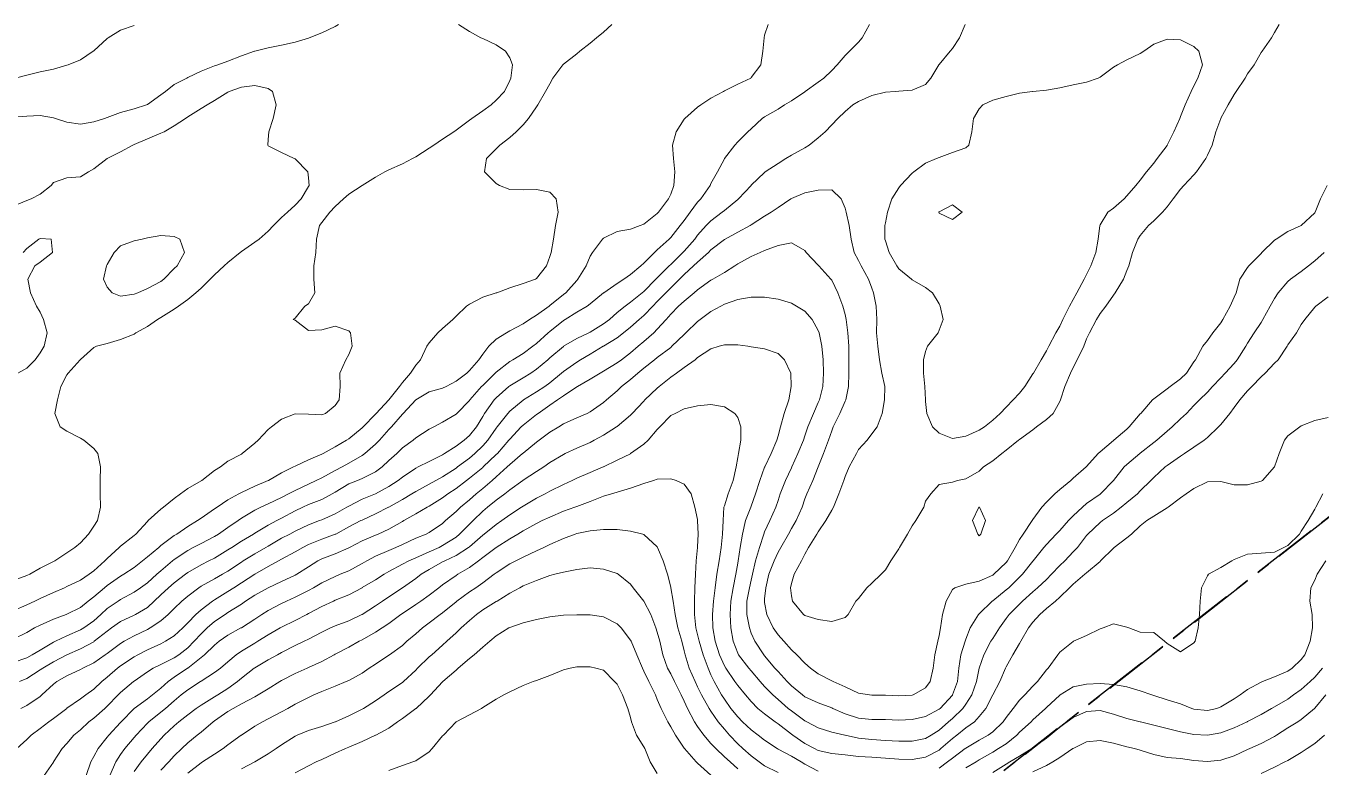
# Model space of a CAD drawing. Header units: centimetres. Extents: x 0 to 642158, y -847 to 649707.
# Drawn here: x 617184.22 to 617232.49, y 620458.56 to 620486.2 of the extents above; entities that cross this region are included whole.
import ezdxf

# ---------------------------------------------------------------- set-up
doc = ezdxf.new("R2010")
doc.units = ezdxf.units.CM
doc.header["$MEASUREMENT"] = 0
doc.linetypes.add('CENTERX2', pattern=[4, 2.5, -0.5, 0.5, -0.5])
doc.layers.add('SPW_parcellaire cadastral', color=7, linetype='CENTERX2', lineweight=25, true_color=0xff0542)
doc.layers.add('WAL_topographie 0.5', color=253, linetype='Continuous', lineweight=20)

msp = doc.modelspace()

# ---------------------------------------------------------------- linework, layer by layer
at = {"layer": 'SPW_parcellaire cadastral'}
for points in [[(617274.764, 620500.676), (617269.952, 620496.899), (617211.998, 620451.663), (617205.087, 620446.27), (617195.532, 620438.811), (617164.102, 620414.279), (617134.906, 620391.492), (617133.598, 620390.47), (617094.809, 620440.723), (617090.922, 620445.759), (617243.342, 620567.204), (617274.764, 620500.676)], [(617286.739, 620465.896), (617233.03, 620423.492), (617211.998, 620451.663), (617269.952, 620496.899), (617286.739, 620465.896)]]:
    msp.add_lwpolyline(points, dxfattribs=at)
at = {"layer": 'WAL_topographie 0.5'}
for points in [[(617211.884, 620486.25), (617211.75, 620485.855), (617211.727, 620485.75), (617211.686, 620485.25), (617211.614, 620484.75), (617211.25, 620484.27), (617211.231, 620484.25), (617210.75, 620484.028), (617210.25, 620483.771), (617210.219, 620483.75), (617209.75, 620483.497), (617209.368, 620483.25), (617209.25, 620483.167), (617208.771, 620482.75), (617208.75, 620482.719), (617208.449, 620482.25), (617208.316, 620481.75), (617208.352, 620481.25), (617208.404, 620480.75), (617208.367, 620480.25), (617208.25, 620479.92), (617208.173, 620479.75), (617207.792, 620479.25), (617207.75, 620479.205), (617207.25, 620478.8), (617207.112, 620478.75), (617206.75, 620478.615), (617206.25, 620478.535), (617205.75, 620478.288), (617205.713, 620478.25), (617205.331, 620477.75), (617205.25, 620477.611), (617205.103, 620477.25), (617204.792, 620476.75), (617204.75, 620476.709), (617204.339, 620476.25), (617204.25, 620476.178), (617203.75, 620475.772), (617203.717, 620475.75), (617203.25, 620475.412), (617202.987, 620475.25), (617202.75, 620475.084), (617202.25, 620474.822), (617202.127, 620474.75), (617201.75, 620474.519), (617201.473, 620474.25), (617201.25, 620473.954), (617201.102, 620473.75), (617200.75, 620473.342), (617200.654, 620473.25), (617200.25, 620472.95), (617199.886, 620472.75), (617199.75, 620472.692), (617199.25, 620472.552), (617198.75, 620472.25), (617198.75, 620472.25), (617198.284, 620471.75), (617198.25, 620471.716), (617197.84, 620471.25), (617197.75, 620471.148), (617197.392, 620470.75), (617197.25, 620470.596), (617196.854, 620470.25), (617196.75, 620470.175), (617196.25, 620469.893), (617196.001, 620469.75), (617195.75, 620469.617), (617195.25, 620469.349), (617195.043, 620469.25), (617194.75, 620469.115), (617194.25, 620468.877), (617194.012, 620468.75), (617193.75, 620468.615), (617193.25, 620468.377), (617192.981, 620468.25), (617192.75, 620468.134), (617192.25, 620467.836), (617192.128, 620467.75), (617191.75, 620467.49), (617191.398, 620467.25), (617191.25, 620467.16), (617190.75, 620466.902), (617190.458, 620466.75), (617190.25, 620466.642), (617189.75, 620466.302), (617189.686, 620466.25), (617189.25, 620465.883), (617189.101, 620465.75), (617188.75, 620465.434), (617188.493, 620465.25), (617188.25, 620465.08), (617187.75, 620464.813), (617187.66, 620464.75), (617187.25, 620464.468), (617187.014, 620464.25), (617186.75, 620464.017), (617186.378, 620463.75), (617186.25, 620463.672), (617185.75, 620463.458), (617185.325, 620463.25), (617185.25, 620463.213), (617184.75, 620462.922), (617184.459, 620462.75), (617184.25, 620462.64), (617183.75, 620462.458)], [(617206.052, 620486.25), (617205.75, 620485.961), (617205.486, 620485.75), (617205.25, 620485.558), (617204.866, 620485.25), (617204.75, 620485.161), (617204.25, 620484.775), (617204.228, 620484.75), (617203.863, 620484.25), (617203.75, 620484.043), (617203.59, 620483.75), (617203.293, 620483.25), (617203.25, 620483.184), (617202.953, 620482.75), (617202.75, 620482.506), (617202.489, 620482.25), (617202.25, 620482.031), (617201.881, 620481.75), (617201.75, 620481.612), (617201.38, 620481.25), (617201.306, 620480.75), (617201.75, 620480.319), (617201.875, 620480.25), (617202.25, 620480.102), (617202.75, 620480.085), (617203.25, 620480.099), (617203.75, 620479.992), (617203.984, 620479.75), (617204.053, 620479.25), (617203.962, 620478.75), (617203.88, 620478.25), (617203.796, 620477.75), (617203.75, 620477.594), (617203.619, 620477.25), (617203.25, 620476.775), (617203.206, 620476.75), (617202.75, 620476.59), (617202.25, 620476.433), (617201.776, 620476.25), (617201.75, 620476.24), (617201.25, 620476.081), (617200.75, 620475.825), (617200.641, 620475.75), (617200.25, 620475.368), (617200.129, 620475.25), (617199.75, 620474.919), (617199.576, 620474.75), (617199.25, 620474.384), (617199.168, 620474.25), (617198.923, 620473.75), (617198.75, 620473.546), (617198.556, 620473.25), (617198.25, 620472.895), (617198.141, 620472.75), (617197.75, 620472.254), (617197.747, 620472.25), (617197.279, 620471.75), (617197.25, 620471.718), (617196.791, 620471.25), (617196.75, 620471.21), (617196.25, 620470.804), (617196.166, 620470.75), (617195.75, 620470.501), (617195.302, 620470.25), (617195.25, 620470.224), (617194.75, 620470.013), (617194.25, 620469.785), (617194.188, 620469.75), (617193.75, 620469.527), (617193.26, 620469.25), (617193.25, 620469.245), (617192.75, 620469.037), (617192.25, 620468.798), (617192.162, 620468.75), (617191.75, 620468.52), (617191.343, 620468.25), (617191.25, 620468.186), (617190.75, 620467.847), (617190.621, 620467.75), (617190.25, 620467.525), (617189.842, 620467.25), (617189.75, 620467.195), (617189.25, 620466.821), (617189.169, 620466.75), (617188.75, 620466.395), (617188.565, 620466.25), (617188.25, 620466.008), (617187.869, 620465.75), (617187.75, 620465.681), (617187.25, 620465.333), (617187.149, 620465.25), (617186.75, 620464.908), (617186.542, 620464.75), (617186.25, 620464.514), (617185.75, 620464.26), (617185.724, 620464.25), (617185.25, 620464.081), (617184.75, 620463.857), (617184.542, 620463.75), (617184.25, 620463.582), (617183.75, 620463.333)], [(617183.75, 620482.794), (617184.25, 620482.832), (617184.75, 620482.853), (617185.25, 620482.772), (617185.328, 620482.75), (617185.75, 620482.607), (617186.25, 620482.539), (617186.75, 620482.625), (617187.148, 620482.75), (617187.25, 620482.787), (617187.75, 620482.969), (617188.25, 620483.1), (617188.719, 620483.25), (617188.75, 620483.264), (617189.25, 620483.622), (617189.42, 620483.75), (617189.75, 620484.012), (617190.212, 620484.25), (617190.25, 620484.269), (617190.75, 620484.514), (617191.25, 620484.707), (617191.37, 620484.75), (617191.75, 620484.886), (617192.25, 620485.081), (617192.746, 620485.25), (617192.75, 620485.252), (617193.25, 620485.378), (617193.75, 620485.476), (617194.25, 620485.588), (617194.75, 620485.737), (617194.783, 620485.75), (617195.25, 620485.938), (617195.75, 620486.178), (617195.87, 620486.25)], [(617200.346, 620486.25), (617200.75, 620485.994), (617201.173, 620485.75), (617201.25, 620485.724), (617201.75, 620485.496), (617202.098, 620485.25), (617202.25, 620485.005), (617202.349, 620484.75), (617202.295, 620484.25), (617202.25, 620484.161), (617202.052, 620483.75), (617201.75, 620483.429), (617201.561, 620483.25), (617201.25, 620483.03), (617200.84, 620482.75), (617200.75, 620482.683), (617200.25, 620482.308), (617200.174, 620482.25), (617199.75, 620481.97), (617199.422, 620481.75), (617199.25, 620481.634), (617198.75, 620481.32), (617198.624, 620481.25), (617198.25, 620481.056), (617197.75, 620480.826), (617197.592, 620480.75), (617197.25, 620480.555), (617196.753, 620480.25), (617196.75, 620480.248), (617196.25, 620479.92), (617196.06, 620479.75), (617195.75, 620479.461), (617195.545, 620479.25), (617195.25, 620478.866), (617195.16, 620478.75), (617195.045, 620478.25), (617195.022, 620477.75), (617194.947, 620477.25), (617194.957, 620476.75), (617194.993, 620476.25), (617194.75, 620475.838), (617194.61, 620475.75), (617194.25, 620475.3), (617194.187, 620475.25), (617194.25, 620475.22), (617194.75, 620474.841), (617195.25, 620474.866), (617195.75, 620475.004), (617196.25, 620474.827), (617196.312, 620474.75), (617196.374, 620474.25), (617196.25, 620473.941), (617196.148, 620473.75), (617195.915, 620473.25), (617195.933, 620472.75), (617195.897, 620472.25), (617195.75, 620472.04), (617195.381, 620471.75), (617195.25, 620471.697), (617194.75, 620471.718), (617194.25, 620471.738), (617193.75, 620471.538), (617193.375, 620471.25), (617193.25, 620471.146), (617192.877, 620470.75), (617192.75, 620470.635), (617192.282, 620470.25), (617192.25, 620470.233), (617191.75, 620469.971), (617191.467, 620469.75), (617191.25, 620469.623), (617190.775, 620469.25), (617190.75, 620469.234), (617190.25, 620468.942), (617189.986, 620468.75), (617189.75, 620468.57), (617189.348, 620468.25), (617189.25, 620468.172), (617188.783, 620467.75), (617188.75, 620467.72), (617188.322, 620467.25), (617188.25, 620467.192), (617187.75, 620466.8), (617187.696, 620466.75), (617187.25, 620466.342), (617187.162, 620466.25), (617186.75, 620465.881), (617186.578, 620465.75), (617186.25, 620465.529), (617185.75, 620465.289), (617185.659, 620465.25), (617185.25, 620465.075), (617184.75, 620464.841), (617184.556, 620464.75), (617184.25, 620464.609), (617183.75, 620464.382)], [(617183.822, 620484.25), (617184.25, 620484.366), (617184.75, 620484.484), (617185.25, 620484.589), (617185.75, 620484.732), (617185.8, 620484.75), (617186.25, 620484.937), (617186.726, 620485.25), (617186.75, 620485.269), (617187.25, 620485.725), (617187.281, 620485.75), (617187.75, 620486.04), (617188.25, 620486.21)], [(617230.926, 620486.25), (617230.75, 620485.956), (617230.635, 620485.75), (617230.291, 620485.25), (617230.25, 620485.201), (617229.989, 620484.75), (617229.75, 620484.414), (617229.659, 620484.25), (617229.318, 620483.75), (617229.25, 620483.645), (617229.024, 620483.25), (617228.75, 620482.757), (617228.746, 620482.75), (617228.569, 620482.25), (617228.425, 620481.75), (617228.25, 620481.378), (617228.188, 620481.25), (617227.84, 620480.75), (617227.75, 620480.646), (617227.378, 620480.25), (617227.25, 620480.111), (617226.977, 620479.75), (617226.75, 620479.454), (617226.575, 620479.25), (617226.25, 620478.933), (617226.059, 620478.75), (617225.75, 620478.386), (617225.656, 620478.25), (617225.464, 620477.75), (617225.322, 620477.25), (617225.25, 620477.073), (617225.125, 620476.75), (617224.814, 620476.25), (617224.75, 620476.161), (617224.465, 620475.75), (617224.25, 620475.47), (617224.114, 620475.25), (617223.852, 620474.75), (617223.75, 620474.526), (617223.643, 620474.25), (617223.403, 620473.75), (617223.25, 620473.462), (617223.147, 620473.25), (617222.937, 620472.75), (617222.775, 620472.25), (617222.75, 620472.188), (617222.502, 620471.75), (617222.25, 620471.516), (617221.877, 620471.25), (617221.75, 620471.141), (617221.25, 620470.78), (617221.213, 620470.75), (617220.75, 620470.376), (617220.588, 620470.25), (617220.25, 620469.977), (617219.909, 620469.75), (617219.75, 620469.598), (617219.25, 620469.312), (617218.938, 620469.25), (617218.75, 620469.184), (617218.25, 620469.101), (617217.944, 620468.75), (617217.75, 620468.472), (617217.679, 620468.25), (617217.384, 620467.75), (617217.25, 620467.552), (617217.07, 620467.25), (617216.779, 620466.75), (617216.75, 620466.696), (617216.458, 620466.25), (617216.25, 620465.917), (617216.087, 620465.75), (617215.75, 620465.413), (617215.558, 620465.25), (617215.25, 620464.845), (617215.153, 620464.75), (617214.859, 620464.25), (617214.75, 620464.144), (617214.25, 620463.984), (617213.75, 620464.061), (617213.25, 620464.212), (617213.203, 620464.25), (617212.793, 620464.75), (617212.75, 620464.947), (617212.716, 620465.25), (617212.75, 620465.408), (617212.857, 620465.75), (617213.119, 620466.25), (617213.25, 620466.5), (617213.389, 620466.75), (617213.698, 620467.25), (617213.75, 620467.332), (617214.034, 620467.75), (617214.25, 620468.139), (617214.315, 620468.25), (617214.521, 620468.75), (617214.696, 620469.25), (617214.75, 620469.4), (617214.9, 620469.75), (617215.17, 620470.25), (617215.25, 620470.399), (617215.574, 620470.75), (617215.75, 620470.987), (617215.949, 620471.25), (617216.134, 620471.75), (617216.221, 620472.25), (617216.228, 620472.75), (617216.124, 620473.25), (617216.037, 620473.75), (617215.971, 620474.25), (617215.917, 620474.75), (617215.926, 620475.25), (617215.911, 620475.75), (617215.806, 620476.25), (617215.75, 620476.412), (617215.621, 620476.75), (617215.349, 620477.25), (617215.25, 620477.455), (617215.091, 620477.75), (617214.975, 620478.25), (617214.905, 620478.75), (617214.783, 620479.25), (617214.75, 620479.397), (617214.598, 620479.75), (617214.25, 620480.086), (617213.75, 620480.069), (617213.25, 620479.974), (617212.75, 620479.764), (617212.73, 620479.75), (617212.25, 620479.429), (617211.993, 620479.25), (617211.75, 620479.102), (617211.25, 620478.777), (617211.207, 620478.75), (617210.75, 620478.5), (617210.283, 620478.25), (617210.25, 620478.231), (617209.75, 620477.848), (617209.657, 620477.75), (617209.25, 620477.392), (617209.104, 620477.25), (617208.75, 620476.922), (617208.58, 620476.75), (617208.25, 620476.436), (617208.064, 620476.25), (617207.75, 620475.923), (617207.582, 620475.75), (617207.25, 620475.396), (617207.08, 620475.25), (617206.75, 620474.959), (617206.49, 620474.75), (617206.25, 620474.568), (617205.75, 620474.261), (617205.731, 620474.25), (617205.25, 620473.956), (617204.893, 620473.75), (617204.75, 620473.663), (617204.25, 620473.308), (617204.184, 620473.25), (617203.75, 620472.891), (617203.557, 620472.75), (617203.25, 620472.547), (617202.769, 620472.25), (617202.75, 620472.237), (617202.25, 620471.829), (617202.176, 620471.75), (617201.788, 620471.25), (617201.75, 620471.198), (617201.441, 620470.75), (617201.25, 620470.536), (617200.949, 620470.25), (617200.75, 620470.082), (617200.307, 620469.75), (617200.25, 620469.708), (617199.75, 620469.383), (617199.5, 620469.25), (617199.25, 620469.11), (617198.75, 620468.838), (617198.608, 620468.75), (617198.25, 620468.543), (617197.75, 620468.257), (617197.735, 620468.25), (617197.25, 620468.004), (617196.75, 620467.772), (617196.707, 620467.75), (617196.25, 620467.516), (617195.766, 620467.25), (617195.75, 620467.242), (617195.25, 620467.053), (617194.75, 620466.854), (617194.538, 620466.75), (617194.25, 620466.59), (617193.75, 620466.315), (617193.634, 620466.25), (617193.25, 620466.037), (617192.753, 620465.75), (617192.75, 620465.748), (617192.25, 620465.426), (617191.974, 620465.25), (617191.75, 620465.107), (617191.25, 620464.8), (617191.174, 620464.75), (617190.75, 620464.427), (617190.559, 620464.25), (617190.25, 620463.934), (617190.063, 620463.75), (617189.75, 620463.458), (617189.427, 620463.25), (617189.25, 620463.156), (617188.75, 620462.938), (617188.392, 620462.75), (617188.25, 620462.668), (617187.75, 620462.332), (617187.638, 620462.25), (617187.25, 620461.91), (617187.051, 620461.75), (617186.75, 620461.462), (617186.449, 620461.25), (617186.25, 620461.107), (617185.75, 620460.753), (617185.746, 620460.75), (617185.25, 620460.376), (617185.079, 620460.25), (617184.75, 620459.998), (617184.422, 620459.75), (617184.25, 620459.585), (617183.885, 620459.25)], [(617215.656, 620486.25), (617215.389, 620485.75), (617215.25, 620485.586), (617214.919, 620485.25), (617214.75, 620485.093), (617214.456, 620484.75), (617214.25, 620484.539), (617213.952, 620484.25), (617213.75, 620484.104), (617213.259, 620483.75), (617213.25, 620483.744), (617212.75, 620483.408), (617212.493, 620483.25), (617212.25, 620483.087), (617211.75, 620482.802), (617211.656, 620482.75), (617211.25, 620482.363), (617211.124, 620482.25), (617210.75, 620481.876), (617210.637, 620481.75), (617210.258, 620481.25), (617210.25, 620481.238), (617209.989, 620480.75), (617209.75, 620480.317), (617209.72, 620480.25), (617209.373, 620479.75), (617209.25, 620479.619), (617208.973, 620479.25), (617208.75, 620478.94), (617208.605, 620478.75), (617208.25, 620478.312), (617208.187, 620478.25), (617207.75, 620477.842), (617207.65, 620477.75), (617207.25, 620477.347), (617207.134, 620477.25), (617206.75, 620476.926), (617206.501, 620476.75), (617206.25, 620476.594), (617205.754, 620476.25), (617205.75, 620476.247), (617205.25, 620475.838), (617205.131, 620475.75), (617204.75, 620475.524), (617204.318, 620475.25), (617204.25, 620475.211), (617203.75, 620474.808), (617203.686, 620474.75), (617203.25, 620474.349), (617203.118, 620474.25), (617202.75, 620473.988), (617202.362, 620473.75), (617202.25, 620473.682), (617201.75, 620473.292), (617201.711, 620473.25), (617201.25, 620472.794), (617201.205, 620472.75), (617200.761, 620472.25), (617200.75, 620472.233), (617200.28, 620471.75), (617200.25, 620471.717), (617199.75, 620471.418), (617199.419, 620471.25), (617199.25, 620471.16), (617198.75, 620470.84), (617198.652, 620470.75), (617198.25, 620470.465), (617198.038, 620470.25), (617197.75, 620469.992), (617197.495, 620469.75), (617197.25, 620469.566), (617196.75, 620469.319), (617196.579, 620469.25), (617196.25, 620469.117), (617195.75, 620468.816), (617195.635, 620468.75), (617195.25, 620468.543), (617194.75, 620468.348), (617194.539, 620468.25), (617194.25, 620468.114), (617193.75, 620467.847), (617193.568, 620467.75), (617193.25, 620467.575), (617192.75, 620467.278), (617192.705, 620467.25), (617192.25, 620466.982), (617191.894, 620466.75), (617191.75, 620466.656), (617191.25, 620466.356), (617191.037, 620466.25), (617190.75, 620466.106), (617190.25, 620465.812), (617190.166, 620465.75), (617189.75, 620465.428), (617189.541, 620465.25), (617189.25, 620464.983), (617189.004, 620464.75), (617188.75, 620464.516), (617188.308, 620464.25), (617188.25, 620464.221), (617187.75, 620463.994), (617187.409, 620463.75), (617187.25, 620463.629), (617186.771, 620463.25), (617186.75, 620463.235), (617186.25, 620462.966), (617185.752, 620462.75), (617185.75, 620462.749), (617185.25, 620462.491), (617184.847, 620462.25), (617184.75, 620462.181), (617184.25, 620461.869), (617183.987, 620461.75)], [(617219.219, 620486.25), (617219.008, 620485.75), (617218.75, 620485.35), (617218.666, 620485.25), (617218.25, 620484.756), (617218.243, 620484.75), (617217.948, 620484.25), (617217.75, 620484.01), (617217.25, 620483.795), (617216.75, 620483.766), (617216.613, 620483.75), (617216.25, 620483.728), (617215.75, 620483.599), (617215.25, 620483.384), (617215.036, 620483.25), (617214.75, 620483.009), (617214.478, 620482.75), (617214.25, 620482.503), (617214.008, 620482.25), (617213.75, 620482.027), (617213.416, 620481.75), (617213.25, 620481.645), (617212.75, 620481.383), (617212.537, 620481.25), (617212.25, 620481.072), (617211.774, 620480.75), (617211.75, 620480.731), (617211.25, 620480.253), (617211.248, 620480.25), (617210.776, 620479.75), (617210.75, 620479.73), (617210.25, 620479.317), (617210.174, 620479.25), (617209.75, 620478.932), (617209.572, 620478.75), (617209.25, 620478.393), (617209.149, 620478.25), (617208.75, 620477.793), (617208.707, 620477.75), (617208.25, 620477.304), (617208.195, 620477.25), (617207.75, 620476.799), (617207.702, 620476.75), (617207.25, 620476.299), (617207.191, 620476.25), (617206.75, 620475.895), (617206.551, 620475.75), (617206.25, 620475.506), (617205.964, 620475.25), (617205.75, 620475.087), (617205.25, 620474.774), (617205.2, 620474.75), (617204.75, 620474.541), (617204.256, 620474.25), (617204.25, 620474.246), (617203.75, 620473.816), (617203.675, 620473.75), (617203.25, 620473.395), (617203.034, 620473.25), (617202.75, 620473.076), (617202.25, 620472.771), (617202.222, 620472.75), (617201.75, 620472.335), (617201.673, 620472.25), (617201.317, 620471.75), (617201.25, 620471.637), (617201.013, 620471.25), (617200.75, 620470.924), (617200.553, 620470.75), (617200.25, 620470.524), (617199.826, 620470.25), (617199.75, 620470.202), (617199.25, 620469.955), (617198.844, 620469.75), (617198.75, 620469.704), (617198.25, 620469.372), (617198.097, 620469.25), (617197.75, 620469.022), (617197.25, 620468.753), (617197.243, 620468.75), (617196.75, 620468.549), (617196.25, 620468.294), (617196.179, 620468.25), (617195.75, 620468.009), (617195.25, 620467.782), (617195.167, 620467.75), (617194.75, 620467.59), (617194.25, 620467.353), (617194.051, 620467.25), (617193.75, 620467.096), (617193.25, 620466.804), (617193.159, 620466.75), (617192.75, 620466.511), (617192.323, 620466.25), (617192.25, 620466.203), (617191.75, 620465.87), (617191.543, 620465.75), (617191.25, 620465.583), (617190.75, 620465.31), (617190.66, 620465.25), (617190.25, 620464.933), (617190.036, 620464.75), (617189.75, 620464.475), (617189.52, 620464.25), (617189.25, 620464.018), (617188.849, 620463.75), (617188.75, 620463.696), (617188.25, 620463.46), (617187.882, 620463.25), (617187.75, 620463.169), (617187.25, 620462.798), (617187.181, 620462.75), (617186.75, 620462.453), (617186.341, 620462.25), (617186.25, 620462.197), (617185.75, 620461.96), (617185.377, 620461.75), (617185.25, 620461.651), (617184.81, 620461.25), (617184.75, 620461.196), (617184.25, 620460.86), (617184.031, 620460.75)], [(617219.943, 620471.25), (617219.75, 620471.121), (617219.25, 620470.894), (617218.75, 620470.817), (617218.25, 620471.017), (617218.01, 620471.25), (617217.797, 620471.75), (617217.75, 620472.194), (617217.746, 620472.25), (617217.716, 620472.75), (617217.675, 620473.25), (617217.67, 620473.75), (617217.75, 620474.062), (617217.821, 620474.25), (617218.213, 620474.75), (617218.25, 620474.857), (617218.399, 620475.25), (617218.289, 620475.75), (617218.25, 620475.831), (617218.002, 620476.25), (617217.75, 620476.438), (617217.25, 620476.73), (617217.227, 620476.75), (617216.75, 620477.143), (617216.682, 620477.25), (617216.389, 620477.75), (617216.25, 620478.183), (617216.232, 620478.25), (617216.231, 620478.75), (617216.25, 620478.856), (617216.332, 620479.25), (617216.494, 620479.75), (617216.75, 620480.158), (617216.813, 620480.25), (617217.25, 620480.707), (617217.312, 620480.75), (617217.75, 620481.08), (617218.158, 620481.25), (617218.25, 620481.295), (617218.75, 620481.471), (617219.25, 620481.646), (617219.362, 620481.75), (617219.473, 620482.25), (617219.532, 620482.75), (617219.75, 620483.099), (617219.884, 620483.25), (617220.25, 620483.422), (617220.75, 620483.567), (617221.25, 620483.684), (617221.73, 620483.75), (617221.75, 620483.753), (617222.25, 620483.795), (617222.75, 620483.892), (617223.25, 620483.995), (617223.75, 620484.096), (617224.183, 620484.25), (617224.25, 620484.287), (617224.75, 620484.655), (617224.906, 620484.75), (617225.25, 620484.93), (617225.75, 620485.165), (617225.878, 620485.25), (617226.25, 620485.522), (617226.75, 620485.708), (617227.25, 620485.68), (617227.75, 620485.431), (617227.928, 620485.25), (617228.064, 620484.75), (617227.897, 620484.25), (617227.75, 620483.966), (617227.641, 620483.75), (617227.421, 620483.25), (617227.25, 620482.816), (617227.22, 620482.75), (617226.998, 620482.25), (617226.757, 620481.75), (617226.75, 620481.74), (617226.384, 620481.25), (617226.25, 620481.073), (617225.981, 620480.75), (617225.75, 620480.445), (617225.58, 620480.25), (617225.25, 620479.865), (617225.145, 620479.75), (617224.75, 620479.403), (617224.546, 620479.25), (617224.25, 620478.775), (617224.239, 620478.75), (617224.174, 620478.25), (617224.09, 620477.75), (617223.908, 620477.25), (617223.75, 620476.931), (617223.661, 620476.75), (617223.388, 620476.25), (617223.25, 620475.99), (617223.113, 620475.75), (617222.86, 620475.25), (617222.75, 620475.007), (617222.605, 620474.75), (617222.338, 620474.25), (617222.25, 620474.086), (617222.053, 620473.75), (617221.766, 620473.25), (617221.75, 620473.224), (617221.441, 620472.75), (617221.25, 620472.504), (617221.017, 620472.25), (617220.75, 620471.981), (617220.522, 620471.75), (617220.25, 620471.494), (617219.943, 620471.25)], [(617183.75, 620479.481), (617184.25, 620479.687), (617184.42, 620479.75), (617184.75, 620479.926), (617185.162, 620480.25), (617185.25, 620480.358), (617185.75, 620480.536), (617186.25, 620480.572), (617186.549, 620480.75), (617186.75, 620480.868), (617187.244, 620481.25), (617187.25, 620481.253), (617187.75, 620481.505), (617188.205, 620481.75), (617188.25, 620481.772), (617188.75, 620481.988), (617189.25, 620482.192), (617189.376, 620482.25), (617189.75, 620482.465), (617190.174, 620482.75), (617190.25, 620482.804), (617190.75, 620483.116), (617190.979, 620483.25), (617191.25, 620483.417), (617191.75, 620483.728), (617191.798, 620483.75), (617192.25, 620483.915), (617192.75, 620483.975), (617193.25, 620483.857), (617193.409, 620483.75), (617193.553, 620483.25), (617193.441, 620482.75), (617193.271, 620482.25), (617193.25, 620481.958), (617193.233, 620481.75), (617193.25, 620481.728), (617193.75, 620481.477), (617194.22, 620481.25), (617194.25, 620481.237), (617194.722, 620480.75), (617194.75, 620480.53), (617194.774, 620480.25), (617194.75, 620480.21), (617194.479, 620479.75), (617194.25, 620479.517), (617193.964, 620479.25), (617193.75, 620479.05), (617193.454, 620478.75), (617193.25, 620478.544), (617192.911, 620478.25), (617192.75, 620478.131), (617192.25, 620477.785), (617192.204, 620477.75), (617191.75, 620477.372), (617191.615, 620477.25), (617191.25, 620476.909), (617191.083, 620476.75), (617190.75, 620476.415), (617190.559, 620476.25), (617190.25, 620475.991), (617189.908, 620475.75), (617189.75, 620475.634), (617189.25, 620475.323), (617189.129, 620475.25), (617188.75, 620474.989), (617188.319, 620474.75), (617188.25, 620474.709), (617187.75, 620474.499), (617187.25, 620474.357), (617186.848, 620474.25), (617186.75, 620474.208), (617186.25, 620473.758), (617186.244, 620473.75), (617185.791, 620473.25), (617185.75, 620473.181), (617185.518, 620472.75), (617185.398, 620472.25), (617185.295, 620471.75), (617185.493, 620471.25), (617185.75, 620471.085), (617186.25, 620470.822), (617186.375, 620470.75), (617186.75, 620470.437), (617186.897, 620470.25), (617187, 620469.75), (617186.987, 620469.25), (617186.992, 620468.75), (617186.995, 620468.25), (617186.891, 620467.75), (617186.75, 620467.539), (617186.556, 620467.25), (617186.25, 620466.925), (617186.039, 620466.75), (617185.75, 620466.555), (617185.3, 620466.25), (617185.25, 620466.225), (617184.75, 620465.973), (617184.362, 620465.75), (617184.25, 620465.703), (617183.75, 620465.517)], [(617232.71, 620480.25), (617232.468, 620479.75), (617232.267, 620479.25), (617232.25, 620479.228), (617231.75, 620478.75), (617231.75, 620478.75), (617231.25, 620478.527), (617230.817, 620478.25), (617230.75, 620478.206), (617230.28, 620477.75), (617230.25, 620477.716), (617229.796, 620477.25), (617229.75, 620477.184), (617229.462, 620476.75), (617229.317, 620476.25), (617229.25, 620476.081), (617229.104, 620475.75), (617228.826, 620475.25), (617228.75, 620475.12), (617228.456, 620474.75), (617228.25, 620474.468), (617228.075, 620474.25), (617227.804, 620473.75), (617227.75, 620473.675), (617227.468, 620473.25), (617227.25, 620473.033), (617226.86, 620472.75), (617226.75, 620472.661), (617226.25, 620472.296), (617226.2, 620472.25), (617225.768, 620471.75), (617225.75, 620471.73), (617225.341, 620471.25), (617225.25, 620471.166), (617224.762, 620470.75), (617224.75, 620470.741), (617224.25, 620470.319), (617224.185, 620470.25), (617223.75, 620469.774), (617223.727, 620469.75), (617223.25, 620469.337), (617223.156, 620469.25), (617222.75, 620468.906), (617222.566, 620468.75), (617222.25, 620468.44), (617222.084, 620468.25), (617221.75, 620467.794), (617221.725, 620467.75), (617221.387, 620467.25), (617221.25, 620467.044), (617221.083, 620466.75), (617220.801, 620466.25), (617220.75, 620466.184), (617220.296, 620465.75), (617220.25, 620465.714), (617219.75, 620465.493), (617219.25, 620465.377), (617218.844, 620465.25), (617218.75, 620465.187), (617218.52, 620464.75), (617218.385, 620464.25), (617218.299, 620463.75), (617218.25, 620463.472), (617218.203, 620463.25), (617218.094, 620462.75), (617218.031, 620462.25), (617217.92, 620461.75), (617217.75, 620461.518), (617217.287, 620461.25), (617217.25, 620461.239), (617216.75, 620461.217), (617216.25, 620461.238), (617215.75, 620461.24), (617215.66, 620461.25), (617215.25, 620461.317), (617214.75, 620461.551), (617214.31, 620461.75), (617214.25, 620461.782), (617213.75, 620462.04), (617213.454, 620462.25), (617213.25, 620462.434), (617212.95, 620462.75), (617212.75, 620462.936), (617212.461, 620463.25), (617212.25, 620463.487), (617212.071, 620463.75), (617211.834, 620464.25), (617211.75, 620464.692), (617211.742, 620464.75), (617211.75, 620464.838), (617211.79, 620465.25), (617211.911, 620465.75), (617212.1, 620466.25), (617212.25, 620466.572), (617212.353, 620466.75), (617212.636, 620467.25), (617212.75, 620467.46), (617212.921, 620467.75), (617213.143, 620468.25), (617213.25, 620468.558), (617213.326, 620468.75), (617213.545, 620469.25), (617213.75, 620469.75), (617213.75, 620469.75), (617213.939, 620470.25), (617214.126, 620470.75), (617214.25, 620471.102), (617214.308, 620471.25), (617214.552, 620471.75), (617214.75, 620472.199), (617214.775, 620472.25), (617214.879, 620472.75), (617214.886, 620473.25), (617214.886, 620473.75), (617214.884, 620474.25), (617214.855, 620474.75), (617214.791, 620475.25), (617214.75, 620475.435), (617214.669, 620475.75), (617214.483, 620476.25), (617214.25, 620476.711), (617214.222, 620476.75), (617213.77, 620477.25), (617213.75, 620477.279), (617213.301, 620477.75), (617213.25, 620477.819), (617212.75, 620478.106), (617212.25, 620478.014), (617211.75, 620477.819), (617211.59, 620477.75), (617211.25, 620477.603), (617210.75, 620477.327), (617210.637, 620477.25), (617210.25, 620477.006), (617209.816, 620476.75), (617209.75, 620476.714), (617209.25, 620476.36), (617209.123, 620476.25), (617208.75, 620475.933), (617208.545, 620475.75), (617208.25, 620475.453), (617208.079, 620475.25), (617207.75, 620474.885), (617207.617, 620474.75), (617207.25, 620474.435), (617207.037, 620474.25), (617206.75, 620474.003), (617206.415, 620473.75), (617206.25, 620473.628), (617205.75, 620473.329), (617205.616, 620473.25), (617205.25, 620473.024), (617204.778, 620472.75), (617204.75, 620472.733), (617204.25, 620472.402), (617204.033, 620472.25), (617203.75, 620472.056), (617203.308, 620471.75), (617203.25, 620471.705), (617202.75, 620471.315), (617202.683, 620471.25), (617202.25, 620470.793), (617202.218, 620470.75), (617201.791, 620470.25), (617201.75, 620470.21), (617201.267, 620469.75), (617201.25, 620469.734), (617200.75, 620469.33), (617200.642, 620469.25), (617200.25, 620468.954), (617199.947, 620468.75), (617199.75, 620468.604), (617199.25, 620468.29), (617199.174, 620468.25), (617198.75, 620468.007), (617198.301, 620467.75), (617198.25, 620467.72), (617197.75, 620467.432), (617197.351, 620467.25), (617197.25, 620467.208), (617196.75, 620466.995), (617196.277, 620466.75), (617196.25, 620466.736), (617195.75, 620466.514), (617195.25, 620466.327), (617195.099, 620466.25), (617194.75, 620466.03), (617194.314, 620465.75), (617194.25, 620465.714), (617193.75, 620465.479), (617193.254, 620465.25), (617193.25, 620465.248), (617192.75, 620464.969), (617192.407, 620464.75), (617192.25, 620464.639), (617191.75, 620464.319), (617191.643, 620464.25), (617191.25, 620463.992), (617190.975, 620463.75), (617190.75, 620463.529), (617190.497, 620463.25), (617190.25, 620463.008), (617189.919, 620462.75), (617189.75, 620462.636), (617189.25, 620462.391), (617188.963, 620462.25), (617188.75, 620462.111), (617188.25, 620461.761), (617188.236, 620461.75), (617187.75, 620461.342), (617187.661, 620461.25), (617187.25, 620460.831), (617187.161, 620460.75), (617186.75, 620460.389), (617186.569, 620460.25), (617186.25, 620459.954), (617186.007, 620459.75), (617185.75, 620459.44), (617185.575, 620459.25), (617185.252, 620458.75), (617185.25, 620458.745), (617184.899, 620458.25)], [(617219.108, 620479.25), (617218.75, 620478.978), (617218.25, 620479.219), (617218.239, 620479.25), (617218.25, 620479.267), (617218.75, 620479.529), (617219.108, 620479.25)], [(617188.393, 620476.25), (617188.25, 620476.191), (617187.75, 620476.124), (617187.434, 620476.25), (617187.25, 620476.46), (617187.113, 620476.75), (617187.229, 620477.25), (617187.25, 620477.295), (617187.516, 620477.75), (617187.75, 620478), (617188.25, 620478.181), (617188.553, 620478.25), (617188.75, 620478.293), (617189.25, 620478.387), (617189.75, 620478.345), (617189.957, 620478.25), (617190.128, 620477.75), (617189.853, 620477.25), (617189.75, 620477.151), (617189.367, 620476.75), (617189.25, 620476.665), (617188.75, 620476.401), (617188.393, 620476.25)], [(617184.113, 620477.75), (617184.25, 620477.892), (617184.7, 620478.25), (617184.75, 620478.275), (617185.159, 620478.25), (617185.215, 620477.75), (617184.75, 620477.385), (617184.55, 620477.25), (617184.298, 620476.75), (617184.396, 620476.25), (617184.61, 620475.75), (617184.75, 620475.519), (617184.871, 620475.25), (617185.013, 620474.75), (617184.907, 620474.25), (617184.75, 620474.011), (617184.565, 620473.75), (617184.25, 620473.432), (617183.916, 620473.25)], [(617232.6, 620477.75), (617232.25, 620477.442), (617232.022, 620477.25), (617231.75, 620477.04), (617231.348, 620476.75), (617231.25, 620476.669), (617230.89, 620476.25), (617230.75, 620476.032), (617230.588, 620475.75), (617230.32, 620475.25), (617230.25, 620475.135), (617229.999, 620474.75), (617229.75, 620474.364), (617229.683, 620474.25), (617229.366, 620473.75), (617229.25, 620473.613), (617228.916, 620473.25), (617228.75, 620473.072), (617228.442, 620472.75), (617228.25, 620472.543), (617227.959, 620472.25), (617227.75, 620472.044), (617227.466, 620471.75), (617227.25, 620471.54), (617226.943, 620471.25), (617226.75, 620471.082), (617226.363, 620470.75), (617226.25, 620470.662), (617225.75, 620470.264), (617225.733, 620470.25), (617225.25, 620469.846), (617225.148, 620469.75), (617224.75, 620469.25), (617224.75, 620469.25), (617224.261, 620468.75), (617224.25, 620468.742), (617223.75, 620468.386), (617223.591, 620468.25), (617223.25, 620467.929), (617223.071, 620467.75), (617222.75, 620467.386), (617222.619, 620467.25), (617222.25, 620466.856), (617222.16, 620466.75), (617221.762, 620466.25), (617221.75, 620466.236), (617221.361, 620465.75), (617221.25, 620465.645), (617220.848, 620465.25), (617220.75, 620465.164), (617220.25, 620464.764), (617220.229, 620464.75), (617219.75, 620464.276), (617219.724, 620464.25), (617219.415, 620463.75), (617219.25, 620463.336), (617219.221, 620463.25), (617219.068, 620462.75), (617218.992, 620462.25), (617218.94, 620461.75), (617218.757, 620461.25), (617218.75, 620461.24), (617218.29, 620460.75), (617218.25, 620460.716), (617217.75, 620460.448), (617217.25, 620460.33), (617216.75, 620460.31), (617216.25, 620460.33), (617215.75, 620460.331), (617215.25, 620460.38), (617214.75, 620460.547), (617214.298, 620460.75), (617214.25, 620460.775), (617213.75, 620460.957), (617213.25, 620461.182), (617213.159, 620461.25), (617212.75, 620461.596), (617212.593, 620461.75), (617212.25, 620462.121), (617212.135, 620462.25), (617211.75, 620462.707), (617211.716, 620462.75), (617211.383, 620463.25), (617211.25, 620463.552), (617211.184, 620463.75), (617211.091, 620464.25), (617211.091, 620464.75), (617211.185, 620465.25), (617211.25, 620465.532), (617211.3, 620465.75), (617211.415, 620466.25), (617211.555, 620466.75), (617211.716, 620467.25), (617211.75, 620467.335), (617211.949, 620467.75), (617212.166, 620468.25), (617212.25, 620468.502), (617212.333, 620468.75), (617212.531, 620469.25), (617212.75, 620469.715), (617212.767, 620469.75), (617212.987, 620470.25), (617213.193, 620470.75), (617213.25, 620470.911), (617213.366, 620471.25), (617213.569, 620471.75), (617213.75, 620472.153), (617213.795, 620472.25), (617213.915, 620472.75), (617213.941, 620473.25), (617213.926, 620473.75), (617213.886, 620474.25), (617213.785, 620474.75), (617213.75, 620474.843), (617213.519, 620475.25), (617213.25, 620475.565), (617212.944, 620475.75), (617212.75, 620475.857), (617212.25, 620476.002), (617211.75, 620476.079), (617211.25, 620476.087), (617210.75, 620475.993), (617210.25, 620475.821), (617210.12, 620475.75), (617209.75, 620475.546), (617209.351, 620475.25), (617209.25, 620475.177), (617208.811, 620474.75), (617208.75, 620474.691), (617208.298, 620474.25), (617208.25, 620474.21), (617207.75, 620473.832), (617207.643, 620473.75), (617207.25, 620473.434), (617207.029, 620473.25), (617206.75, 620473.007), (617206.414, 620472.75), (617206.25, 620472.589), (617205.854, 620472.25), (617205.75, 620472.157), (617205.25, 620471.806), (617205.136, 620471.75), (617204.75, 620471.584), (617204.25, 620471.359), (617204.079, 620471.25), (617203.75, 620471.047), (617203.348, 620470.75), (617203.25, 620470.679), (617202.75, 620470.269), (617202.732, 620470.25), (617202.25, 620469.842), (617202.153, 620469.75), (617201.75, 620469.387), (617201.598, 620469.25), (617201.25, 620468.951), (617201.004, 620468.75), (617200.75, 620468.525), (617200.417, 620468.25), (617200.25, 620468.09), (617199.862, 620467.75), (617199.75, 620467.649), (617199.25, 620467.307), (617199.141, 620467.25), (617198.75, 620467.09), (617198.25, 620466.863), (617198.003, 620466.75), (617197.75, 620466.641), (617197.25, 620466.419), (617196.926, 620466.25), (617196.75, 620466.149), (617196.25, 620465.882), (617195.934, 620465.75), (617195.75, 620465.671), (617195.25, 620465.433), (617194.939, 620465.25), (617194.75, 620465.146), (617194.25, 620464.892), (617193.938, 620464.75), (617193.75, 620464.659), (617193.25, 620464.401), (617193.007, 620464.25), (617192.75, 620464.082), (617192.25, 620463.758), (617192.236, 620463.75), (617191.75, 620463.481), (617191.425, 620463.25), (617191.25, 620463.107), (617190.878, 620462.75), (617190.75, 620462.644), (617190.25, 620462.254), (617190.245, 620462.25), (617189.75, 620461.907), (617189.523, 620461.75), (617189.25, 620461.502), (617188.944, 620461.25), (617188.75, 620461.109), (617188.253, 620460.75), (617188.25, 620460.747), (617187.772, 620460.25), (617187.75, 620460.225), (617187.309, 620459.75), (617187.25, 620459.675), (617186.918, 620459.25), (617186.75, 620458.951), (617186.635, 620458.75), (617186.467, 620458.25)], [(617232.75, 620476.095), (617232.287, 620475.75), (617232.25, 620475.711), (617231.88, 620475.25), (617231.75, 620475.069), (617231.567, 620474.75), (617231.25, 620474.305), (617231.218, 620474.25), (617230.892, 620473.75), (617230.75, 620473.624), (617230.404, 620473.25), (617230.25, 620473.109), (617229.902, 620472.75), (617229.75, 620472.589), (617229.455, 620472.25), (617229.25, 620471.967), (617229.082, 620471.75), (617228.75, 620471.336), (617228.666, 620471.25), (617228.25, 620470.852), (617228.135, 620470.75), (617227.75, 620470.489), (617227.402, 620470.25), (617227.25, 620470.158), (617226.75, 620469.811), (617226.671, 620469.75), (617226.25, 620469.355), (617226.145, 620469.25), (617225.75, 620468.861), (617225.645, 620468.75), (617225.25, 620468.425), (617225.039, 620468.25), (617224.75, 620468.026), (617224.339, 620467.75), (617224.25, 620467.679), (617223.801, 620467.25), (617223.75, 620467.196), (617223.405, 620466.75), (617223.25, 620466.582), (617222.943, 620466.25), (617222.75, 620466.071), (617222.44, 620465.75), (617222.25, 620465.558), (617221.922, 620465.25), (617221.75, 620465.095), (617221.364, 620464.75), (617221.25, 620464.637), (617220.859, 620464.25), (617220.75, 620464.098), (617220.504, 620463.75), (617220.25, 620463.358), (617220.185, 620463.25), (617219.925, 620462.75), (617219.751, 620462.25), (617219.75, 620462.246), (617219.641, 620461.75), (617219.471, 620461.25), (617219.25, 620460.906), (617219.135, 620460.75), (617218.75, 620460.373), (617218.605, 620460.25), (617218.25, 620459.938), (617217.957, 620459.75), (617217.75, 620459.625), (617217.25, 620459.527), (617216.75, 620459.527), (617216.25, 620459.55), (617215.75, 620459.583), (617215.25, 620459.644), (617214.75, 620459.746), (617214.733, 620459.75), (617214.25, 620459.867), (617213.75, 620460.019), (617213.323, 620460.25), (617213.25, 620460.289), (617212.75, 620460.655), (617212.629, 620460.75), (617212.25, 620461.076), (617212.057, 620461.25), (617211.75, 620461.567), (617211.588, 620461.75), (617211.25, 620462.144), (617211.161, 620462.25), (617210.781, 620462.75), (617210.75, 620462.813), (617210.575, 620463.25), (617210.489, 620463.75), (617210.465, 620464.25), (617210.492, 620464.75), (617210.575, 620465.25), (617210.679, 620465.75), (617210.75, 620466.165), (617210.764, 620466.25), (617210.837, 620466.75), (617210.92, 620467.25), (617211.041, 620467.75), (617211.234, 620468.25), (617211.25, 620468.291), (617211.416, 620468.75), (617211.569, 620469.25), (617211.75, 620469.74), (617211.754, 620469.75), (617211.993, 620470.25), (617212.206, 620470.75), (617212.25, 620470.908), (617212.347, 620471.25), (617212.481, 620471.75), (617212.649, 620472.25), (617212.745, 620472.75), (617212.724, 620473.25), (617212.493, 620473.75), (617212.25, 620473.98), (617211.75, 620474.16), (617211.25, 620474.226), (617211.125, 620474.25), (617210.75, 620474.308), (617210.25, 620474.311), (617210.053, 620474.25), (617209.75, 620474.156), (617209.25, 620473.827), (617209.158, 620473.75), (617208.75, 620473.456), (617208.46, 620473.25), (617208.25, 620473.103), (617207.824, 620472.75), (617207.75, 620472.685), (617207.29, 620472.25), (617207.25, 620472.21), (617206.812, 620471.75), (617206.75, 620471.686), (617206.25, 620471.266), (617206.228, 620471.25), (617205.75, 620470.933), (617205.402, 620470.75), (617205.25, 620470.666), (617204.75, 620470.448), (617204.311, 620470.25), (617204.25, 620470.221), (617203.75, 620469.915), (617203.517, 620469.75), (617203.25, 620469.578), (617202.75, 620469.261), (617202.734, 620469.25), (617202.25, 620468.902), (617202.065, 620468.75), (617201.75, 620468.519), (617201.419, 620468.25), (617201.25, 620468.107), (617200.886, 620467.75), (617200.75, 620467.62), (617200.384, 620467.25), (617200.25, 620467.139), (617199.75, 620466.818), (617199.617, 620466.75), (617199.25, 620466.585), (617198.75, 620466.367), (617198.486, 620466.25), (617198.25, 620466.123), (617197.75, 620465.848), (617197.576, 620465.75), (617197.25, 620465.547), (617196.75, 620465.251), (617196.748, 620465.25), (617196.25, 620464.981), (617195.75, 620464.779), (617195.685, 620464.75), (617195.25, 620464.55), (617194.75, 620464.281), (617194.688, 620464.25), (617194.25, 620464.031), (617193.75, 620463.783), (617193.693, 620463.75), (617193.25, 620463.487), (617192.859, 620463.25), (617192.75, 620463.186), (617192.25, 620462.888), (617192.055, 620462.75), (617191.75, 620462.49), (617191.468, 620462.25), (617191.25, 620462.082), (617190.75, 620461.765), (617190.728, 620461.75), (617190.25, 620461.445), (617190.01, 620461.25), (617189.75, 620461.027), (617189.429, 620460.75), (617189.25, 620460.604), (617188.799, 620460.25), (617188.75, 620460.202), (617188.331, 620459.75), (617188.25, 620459.658), (617187.908, 620459.25), (617187.75, 620459.026), (617187.575, 620458.75), (617187.343, 620458.25)], [(617232.75, 620471.592), (617232.25, 620471.483), (617231.75, 620471.279), (617231.694, 620471.25), (617231.25, 620470.911), (617231.123, 620470.75), (617230.924, 620470.25), (617230.75, 620469.75), (617230.75, 620469.75), (617230.3, 620469.25), (617230.25, 620469.223), (617229.75, 620469.079), (617229.25, 620469.088), (617228.75, 620469.211), (617228.25, 620469.192), (617227.75, 620468.944), (617227.463, 620468.75), (617227.25, 620468.604), (617226.788, 620468.25), (617226.75, 620468.224), (617226.25, 620467.915), (617225.992, 620467.75), (617225.75, 620467.561), (617225.417, 620467.25), (617225.25, 620467.11), (617224.778, 620466.75), (617224.75, 620466.726), (617224.267, 620466.25), (617224.25, 620466.232), (617223.75, 620465.803), (617223.685, 620465.75), (617223.25, 620465.383), (617223.113, 620465.25), (617222.75, 620464.896), (617222.592, 620464.75), (617222.25, 620464.472), (617222.008, 620464.25), (617221.75, 620463.97), (617221.581, 620463.75), (617221.296, 620463.25), (617221.25, 620463.167), (617220.999, 620462.75), (617220.75, 620462.299), (617220.726, 620462.25), (617220.519, 620461.75), (617220.25, 620461.25), (617220.25, 620461.25), (617219.992, 620460.75), (617219.75, 620460.448), (617219.566, 620460.25), (617219.25, 620460.026), (617218.912, 620459.75), (617218.75, 620459.627), (617218.316, 620459.25), (617218.25, 620459.197), (617217.75, 620458.93), (617217.25, 620458.843), (617216.75, 620458.857), (617216.25, 620458.898), (617215.75, 620458.924), (617215.25, 620458.957), (617214.75, 620459.016), (617214.25, 620459.071), (617213.75, 620459.179), (617213.607, 620459.25), (617213.25, 620459.437), (617212.801, 620459.75), (617212.75, 620459.788), (617212.25, 620460.167), (617212.137, 620460.25), (617211.75, 620460.544), (617211.501, 620460.75), (617211.25, 620461.001), (617211.035, 620461.25), (617210.75, 620461.601), (617210.646, 620461.75), (617210.303, 620462.25), (617210.25, 620462.34), (617210.068, 620462.75), (617209.908, 620463.25), (617209.821, 620463.75), (617209.813, 620464.25), (617209.849, 620464.75), (617209.903, 620465.25), (617209.974, 620465.75), (617210.055, 620466.25), (617210.127, 620466.75), (617210.181, 620467.25), (617210.201, 620467.75), (617210.236, 620468.25), (617210.25, 620468.298), (617210.397, 620468.75), (617210.579, 620469.25), (617210.688, 620469.75), (617210.75, 620470.108), (617210.775, 620470.25), (617210.858, 620470.75), (617210.861, 620471.25), (617210.75, 620471.6), (617210.635, 620471.75), (617210.25, 620471.994), (617209.75, 620472.082), (617209.25, 620472.025), (617208.75, 620471.923), (617208.412, 620471.75), (617208.25, 620471.667), (617207.847, 620471.25), (617207.75, 620471.147), (617207.411, 620470.75), (617207.25, 620470.606), (617206.758, 620470.25), (617206.75, 620470.245), (617206.25, 620470.006), (617205.75, 620469.756), (617205.738, 620469.75), (617205.25, 620469.544), (617204.75, 620469.336), (617204.573, 620469.25), (617204.25, 620469.101), (617203.75, 620468.85), (617203.57, 620468.75), (617203.25, 620468.583), (617202.75, 620468.289), (617202.694, 620468.25), (617202.25, 620467.96), (617201.953, 620467.75), (617201.75, 620467.609), (617201.303, 620467.25), (617201.25, 620467.21), (617200.75, 620466.777), (617200.717, 620466.75), (617200.25, 620466.447), (617199.827, 620466.25), (617199.75, 620466.208), (617199.25, 620465.922), (617198.957, 620465.75), (617198.75, 620465.589), (617198.259, 620465.25), (617198.25, 620465.244), (617197.75, 620464.914), (617197.507, 620464.75), (617197.25, 620464.572), (617196.75, 620464.255), (617196.74, 620464.25), (617196.25, 620464.016), (617195.75, 620463.83), (617195.569, 620463.75), (617195.25, 620463.596), (617194.75, 620463.327), (617194.587, 620463.25), (617194.25, 620463.089), (617193.75, 620462.836), (617193.597, 620462.75), (617193.25, 620462.556), (617192.75, 620462.267), (617192.726, 620462.25), (617192.25, 620461.88), (617192.101, 620461.75), (617191.75, 620461.495), (617191.368, 620461.25), (617191.25, 620461.18), (617190.75, 620460.874), (617190.572, 620460.75), (617190.25, 620460.51), (617189.924, 620460.25), (617189.75, 620460.104), (617189.372, 620459.75), (617189.25, 620459.615), (617188.927, 620459.25), (617188.75, 620459.043), (617188.511, 620458.75), (617188.25, 620458.399)], [(617213.75, 620458.402), (617213.25, 620458.67), (617213.111, 620458.75), (617212.75, 620458.962), (617212.25, 620459.234), (617212.223, 620459.25), (617211.75, 620459.563), (617211.507, 620459.75), (617211.25, 620459.945), (617210.929, 620460.25), (617210.75, 620460.432), (617210.495, 620460.75), (617210.25, 620461.09), (617210.147, 620461.25), (617209.864, 620461.75), (617209.75, 620462), (617209.646, 620462.25), (617209.463, 620462.75), (617209.309, 620463.25), (617209.25, 620463.498), (617209.185, 620463.75), (617209.135, 620464.25), (617209.143, 620464.75), (617209.154, 620465.25), (617209.168, 620465.75), (617209.201, 620466.25), (617209.248, 620466.75), (617209.25, 620466.773), (617209.276, 620467.25), (617209.254, 620467.75), (617209.25, 620467.79), (617209.155, 620468.25), (617209.011, 620468.75), (617208.75, 620469.107), (617208.45, 620469.25), (617208.25, 620469.307), (617207.75, 620469.299), (617207.609, 620469.25), (617207.25, 620469.135), (617206.75, 620468.956), (617206.25, 620468.815), (617206.048, 620468.75), (617205.75, 620468.658), (617205.25, 620468.469), (617204.75, 620468.279), (617204.676, 620468.25), (617204.25, 620468.097), (617203.75, 620467.883), (617203.465, 620467.75), (617203.25, 620467.645), (617202.75, 620467.371), (617202.553, 620467.25), (617202.25, 620467.07), (617201.75, 620466.752), (617201.747, 620466.75), (617201.25, 620466.372), (617201.088, 620466.25), (617200.75, 620466.004), (617200.32, 620465.75), (617200.25, 620465.702), (617199.75, 620465.354), (617199.611, 620465.25), (617199.25, 620464.968), (617198.939, 620464.75), (617198.75, 620464.627), (617198.25, 620464.292), (617198.193, 620464.25), (617197.75, 620463.916), (617197.494, 620463.75), (617197.25, 620463.59), (617196.75, 620463.302), (617196.644, 620463.25), (617196.25, 620463.029), (617195.75, 620462.77), (617195.714, 620462.75), (617195.25, 620462.503), (617194.75, 620462.274), (617194.697, 620462.25), (617194.25, 620462.049), (617193.75, 620461.789), (617193.683, 620461.75), (617193.25, 620461.482), (617192.882, 620461.25), (617192.75, 620461.178), (617192.25, 620460.913), (617191.944, 620460.75), (617191.75, 620460.636), (617191.25, 620460.29), (617191.197, 620460.25), (617190.75, 620459.858), (617190.609, 620459.75), (617190.25, 620459.466), (617190.026, 620459.25), (617189.75, 620458.976), (617189.545, 620458.75), (617189.25, 620458.444)], [(617232.556, 620468.75), (617232.288, 620468.25), (617232.25, 620468.176), (617232.008, 620467.75), (617231.75, 620467.355), (617231.678, 620467.25), (617231.25, 620466.825), (617231.103, 620466.75), (617230.75, 620466.574), (617230.25, 620466.54), (617229.75, 620466.498), (617229.25, 620466.295), (617229.164, 620466.25), (617228.75, 620466.008), (617228.294, 620465.75), (617228.25, 620465.695), (617228.026, 620465.25), (617227.977, 620464.75), (617227.953, 620464.25), (617227.903, 620463.75), (617227.79, 620463.25), (617227.75, 620463.189), (617227.25, 620462.864), (617226.75, 620463.163), (617226.658, 620463.25), (617226.25, 620463.573), (617225.75, 620463.591), (617225.317, 620463.75), (617225.25, 620463.773), (617224.75, 620463.899), (617224.368, 620463.75), (617224.25, 620463.71), (617223.75, 620463.463), (617223.258, 620463.25), (617223.25, 620463.246), (617222.75, 620462.847), (617222.682, 620462.75), (617222.311, 620462.25), (617222.25, 620462.188), (617221.925, 620461.75), (617221.75, 620461.572), (617221.446, 620461.25), (617221.25, 620461.061), (617221.007, 620460.75), (617220.75, 620460.414), (617220.635, 620460.25), (617220.25, 620459.877), (617220.078, 620459.75), (617219.75, 620459.566), (617219.25, 620459.272), (617219.221, 620459.25), (617218.75, 620458.893), (617218.569, 620458.75), (617218.25, 620458.523)], [(617219.811, 620467.25), (617219.75, 620467.184), (617219.691, 620467.25), (617219.494, 620467.75), (617219.739, 620468.25), (617219.75, 620468.256), (617219.758, 620468.25), (617219.984, 620467.75), (617219.811, 620467.25)], [(617212.25, 620458.363), (617211.75, 620458.601), (617211.549, 620458.75), (617211.25, 620458.98), (617210.944, 620459.25), (617210.75, 620459.429), (617210.442, 620459.75), (617210.25, 620459.97), (617210.021, 620460.25), (617209.75, 620460.64), (617209.68, 620460.75), (617209.392, 620461.25), (617209.25, 620461.553), (617209.158, 620461.75), (617208.944, 620462.25), (617208.784, 620462.75), (617208.75, 620462.891), (617208.659, 620463.25), (617208.519, 620463.75), (617208.411, 620464.25), (617208.339, 620464.75), (617208.254, 620465.25), (617208.25, 620465.27), (617208.127, 620465.75), (617207.972, 620466.25), (617207.759, 620466.75), (617207.75, 620466.767), (617207.25, 620467.238), (617207.215, 620467.25), (617206.75, 620467.363), (617206.25, 620467.42), (617205.75, 620467.424), (617205.25, 620467.374), (617204.75, 620467.27), (617204.693, 620467.25), (617204.25, 620467.081), (617203.75, 620466.858), (617203.527, 620466.75), (617203.25, 620466.624), (617202.75, 620466.391), (617202.473, 620466.25), (617202.25, 620466.135), (617201.75, 620465.809), (617201.67, 620465.75), (617201.25, 620465.435), (617200.984, 620465.25), (617200.75, 620465.093), (617200.285, 620464.75), (617200.25, 620464.722), (617199.75, 620464.311), (617199.665, 620464.25), (617199.25, 620463.934), (617199.004, 620463.75), (617198.75, 620463.528), (617198.422, 620463.25), (617198.25, 620463.096), (617197.775, 620462.75), (617197.75, 620462.732), (617197.25, 620462.402), (617197.014, 620462.25), (617196.75, 620462.067), (617196.25, 620461.787), (617196.161, 620461.75), (617195.75, 620461.578), (617195.25, 620461.377), (617194.947, 620461.25), (617194.75, 620461.161), (617194.25, 620460.906), (617193.98, 620460.75), (617193.75, 620460.621), (617193.25, 620460.355), (617193.032, 620460.25), (617192.75, 620460.083), (617192.25, 620459.754), (617192.245, 620459.75), (617191.75, 620459.389), (617191.576, 620459.25), (617191.25, 620459.04), (617190.802, 620458.75), (617190.75, 620458.718), (617190.25, 620458.337)], [(617232.659, 620466.25), (617232.335, 620465.75), (617232.25, 620465.53), (617232.104, 620465.25), (617232.071, 620464.75), (617232.15, 620464.25), (617232.167, 620463.75), (617232.08, 620463.25), (617231.88, 620462.75), (617231.75, 620462.574), (617231.408, 620462.25), (617231.25, 620462.139), (617230.75, 620461.927), (617230.308, 620461.75), (617230.25, 620461.729), (617229.75, 620461.453), (617229.473, 620461.25), (617229.25, 620461.104), (617228.75, 620460.802), (617228.604, 620460.75), (617228.25, 620460.665), (617227.75, 620460.726), (617227.671, 620460.75), (617227.25, 620460.914), (617226.75, 620461.072), (617226.25, 620461.23), (617226.184, 620461.25), (617225.75, 620461.406), (617225.25, 620461.55), (617224.75, 620461.643), (617224.25, 620461.676), (617223.75, 620461.655), (617223.25, 620461.547), (617222.761, 620461.25), (617222.75, 620461.243), (617222.25, 620460.783), (617222.214, 620460.75), (617221.75, 620460.323), (617221.678, 620460.25), (617221.25, 620459.857), (617221.149, 620459.75), (617220.75, 620459.432), (617220.47, 620459.25), (617220.25, 620459.116), (617219.75, 620458.825), (617219.63, 620458.75), (617219.25, 620458.527)], [(617210.75, 620458.499), (617210.46, 620458.75), (617210.25, 620458.943), (617209.93, 620459.25), (617209.75, 620459.446), (617209.481, 620459.75), (617209.25, 620460.078), (617209.138, 620460.25), (617208.874, 620460.75), (617208.75, 620461.024), (617208.644, 620461.25), (617208.394, 620461.75), (617208.25, 620462.036), (617208.134, 620462.25), (617207.963, 620462.75), (617207.841, 620463.25), (617207.75, 620463.587), (617207.697, 620463.75), (617207.507, 620464.25), (617207.25, 620464.744), (617207.246, 620464.75), (617206.848, 620465.25), (617206.75, 620465.38), (617206.295, 620465.75), (617206.25, 620465.781), (617205.75, 620465.945), (617205.25, 620465.984), (617204.75, 620465.922), (617204.25, 620465.829), (617203.938, 620465.75), (617203.75, 620465.699), (617203.25, 620465.515), (617202.75, 620465.319), (617202.624, 620465.25), (617202.25, 620465.044), (617201.786, 620464.75), (617201.75, 620464.73), (617201.25, 620464.425), (617201.008, 620464.25), (617200.75, 620464.024), (617200.444, 620463.75), (617200.25, 620463.563), (617199.908, 620463.25), (617199.75, 620463.103), (617199.346, 620462.75), (617199.25, 620462.671), (617198.814, 620462.25), (617198.75, 620462.18), (617198.29, 620461.75), (617198.25, 620461.716), (617197.75, 620461.375), (617197.575, 620461.25), (617197.25, 620461.03), (617196.802, 620460.75), (617196.75, 620460.721), (617196.25, 620460.473), (617195.756, 620460.25), (617195.75, 620460.247), (617195.25, 620460.075), (617194.75, 620459.925), (617194.327, 620459.75), (617194.25, 620459.715), (617193.75, 620459.394), (617193.548, 620459.25), (617193.25, 620459.05), (617192.75, 620458.75), (617192.75, 620458.75), (617192.25, 620458.492)], [(617209.75, 620458.253), (617209.25, 620458.702), (617209.203, 620458.75), (617208.767, 620459.25), (617208.75, 620459.272), (617208.425, 620459.75), (617208.25, 620460.057), (617208.138, 620460.25), (617207.895, 620460.75), (617207.75, 620461.086), (617207.678, 620461.25), (617207.44, 620461.75), (617207.25, 620462.14), (617207.197, 620462.25), (617206.986, 620462.75), (617206.774, 620463.25), (617206.75, 620463.298), (617206.399, 620463.75), (617206.25, 620463.908), (617205.75, 620464.168), (617205.25, 620464.233), (617204.75, 620464.236), (617204.25, 620464.225), (617203.75, 620464.164), (617203.25, 620464.068), (617202.75, 620463.941), (617202.25, 620463.766), (617202.219, 620463.75), (617201.75, 620463.459), (617201.504, 620463.25), (617201.25, 620463.038), (617200.925, 620462.75), (617200.75, 620462.612), (617200.335, 620462.25), (617200.25, 620462.172), (617199.757, 620461.75), (617199.75, 620461.744), (617199.294, 620461.25), (617199.25, 620461.204), (617198.763, 620460.75), (617198.75, 620460.739), (617198.25, 620460.375), (617198.073, 620460.25), (617197.75, 620460.007), (617197.261, 620459.75), (617197.25, 620459.745), (617196.75, 620459.512), (617196.25, 620459.3), (617196.127, 620459.25), (617195.75, 620459.079), (617195.25, 620458.845), (617195.036, 620458.75), (617194.75, 620458.61), (617194.25, 620458.351)], [(617207.75, 620458.317), (617207.486, 620458.75), (617207.288, 620459.25), (617207.25, 620459.32), (617206.98, 620459.75), (617206.795, 620460.25), (617206.75, 620460.404), (617206.647, 620460.75), (617206.458, 620461.25), (617206.25, 620461.658), (617206.161, 620461.75), (617205.75, 620462.17), (617205.458, 620462.25), (617205.25, 620462.297), (617204.75, 620462.294), (617204.5, 620462.25), (617204.25, 620462.192), (617203.75, 620461.98), (617203.25, 620461.789), (617203.128, 620461.75), (617202.75, 620461.602), (617202.25, 620461.361), (617202.034, 620461.25), (617201.75, 620461.094), (617201.25, 620460.785), (617201.199, 620460.75), (617200.75, 620460.507), (617200.25, 620460.25), (617200.25, 620460.25), (617199.779, 620459.75), (617199.75, 620459.72), (617199.364, 620459.25), (617199.25, 620459.135), (617198.75, 620458.797), (617198.64, 620458.75), (617198.25, 620458.616), (617197.75, 620458.43)], [(617232.543, 620462.25), (617232.25, 620461.919), (617232.078, 620461.75), (617231.75, 620461.45), (617231.458, 620461.25), (617231.25, 620461.096), (617230.75, 620460.81), (617230.643, 620460.75), (617230.25, 620460.523), (617229.75, 620460.261), (617229.729, 620460.25), (617229.25, 620460.027), (617228.75, 620459.841), (617228.25, 620459.753), (617227.75, 620459.775), (617227.25, 620459.88), (617226.75, 620459.995), (617226.25, 620460.125), (617225.755, 620460.25), (617225.75, 620460.251), (617225.25, 620460.367), (617224.75, 620460.534), (617224.25, 620460.671), (617223.75, 620460.637), (617223.25, 620460.412), (617223.023, 620460.25), (617222.75, 620460.055), (617222.396, 620459.75), (617222.25, 620459.633), (617221.75, 620459.28), (617221.709, 620459.25), (617221.25, 620458.972), (617220.893, 620458.75), (617220.75, 620458.664), (617220.25, 620458.353)], [(617232.67, 620461.25), (617232.25, 620460.76), (617232.24, 620460.75), (617231.75, 620460.334), (617231.619, 620460.25), (617231.25, 620460.019), (617230.821, 620459.75), (617230.75, 620459.703), (617230.25, 620459.439), (617229.831, 620459.25), (617229.75, 620459.213), (617229.25, 620458.978), (617228.75, 620458.819), (617228.25, 620458.763), (617227.75, 620458.81), (617227.25, 620458.879), (617226.75, 620458.92), (617226.25, 620459.027), (617225.75, 620459.192), (617225.533, 620459.25), (617225.25, 620459.321), (617224.75, 620459.448), (617224.25, 620459.553), (617223.75, 620459.506), (617223.25, 620459.259), (617223.238, 620459.25), (617222.75, 620458.922), (617222.487, 620458.75), (617222.25, 620458.62), (617221.75, 620458.383)], [(617232.614, 620459.75), (617232.25, 620459.438), (617231.972, 620459.25), (617231.75, 620459.101), (617231.25, 620458.808), (617231.138, 620458.75), (617230.75, 620458.56), (617230.25, 620458.322)]]:
    msp.add_lwpolyline(points, dxfattribs=at)

doc.saveas('drawing.dxf')
